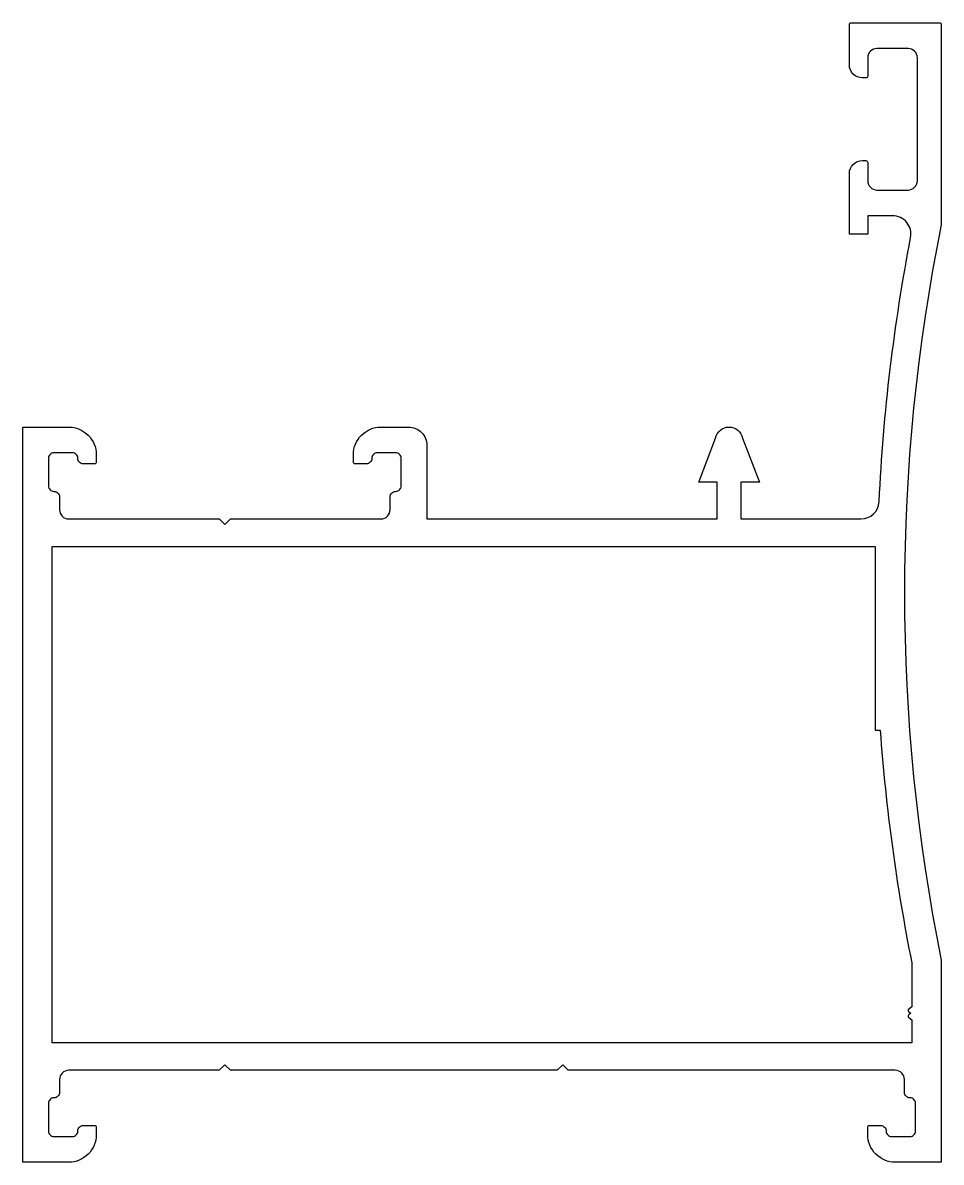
# Model space of a CAD drawing. Extents: x 868.4 to 918.4, y -43.3 to 18.7.
import ezdxf

# ---------------------------------------------------------------- set-up
doc = ezdxf.new("R2010")
doc.units = 0
doc.header["$LTSCALE"] = 15
doc.layers.get('0').update_dxf_attribs({"linetype": 'CONTINUOUS'})

msp = doc.modelspace()

# ---------------------------------------------------------------- linework, layer by layer
at = {"color": 0, "ltscale": 5}
for points in [[(879.142, -38.331), (870.942, -38.331, 0.414214), (870.442, -38.831), (870.442, -39.531, -0.414214), (870.142, -39.831, 0.414214), (869.842, -40.131), (869.842, -41.631, 0.414214), (870.142, -41.931), (871.142, -41.931, 0.414214), (871.442, -41.631, -0.414214), (871.742, -41.331), (872.342, -41.331, -0.414214), (872.442, -41.431), (872.442, -41.831, -0.414214), (870.942, -43.331), (868.442, -43.331), (868.442, -3.331), (870.942, -3.331, -0.414214), (872.442, -4.831), (872.442, -5.231, -0.414214), (872.342, -5.331), (871.742, -5.331, -0.414214), (871.442, -5.031, 0.414214), (871.142, -4.731), (870.142, -4.731, 0.414214), (869.842, -5.031), (869.842, -6.531, 0.414214), (870.142, -6.831, -0.414214), (870.442, -7.131), (870.442, -7.831, 0.414214), (870.942, -8.331), (879.142, -8.331), (879.442, -8.631), (879.742, -8.331), (887.942, -8.331, 0.414214), (888.442, -7.831), (888.442, -7.131, -0.414214), (888.742, -6.831, 0.414214), (889.042, -6.531), (889.042, -5.031, 0.414214), (888.742, -4.731), (887.742, -4.731, 0.414214), (887.442, -5.031, -0.414214), (887.142, -5.331), (886.542, -5.331, -0.414214), (886.442, -5.231), (886.442, -4.831, -0.414214), (887.942, -3.331), (889.442, -3.331, -0.414214), (890.442, -4.331), (890.442, -8.331), (906.242, -8.331), (906.242, -6.331), (905.242, -6.331), (906.158, -3.929, -0.813412), (907.627, -3.929), (908.542, -6.331), (907.542, -6.331), (907.542, -8.331), (914.063, -8.331, 0.400128), (915.062, -7.38, -0.035317), (916.778, 6.98, 0.470883), (915.796, 8.169), (914.442, 8.169), (914.442, 7.169), (913.442, 7.169), (913.442, 10.469, -0.414214), (914.142, 11.169), (914.342, 11.169, -0.414214), (914.442, 11.069), (914.442, 10.069, 0.414214), (914.942, 9.569), (916.642, 9.569, 0.414214), (917.142, 10.069), (917.142, 16.769, 0.414214), (916.642, 17.269), (914.942, 17.269, 0.414214), (914.442, 16.769), (914.442, 15.769, -0.414214), (914.342, 15.669), (914.142, 15.669, -0.414214), (913.442, 16.369), (913.442, 18.569, -0.414214), (913.542, 18.669), (918.342, 18.669, -0.414214), (918.442, 18.569), (918.442, 7.669, 0.1), (918.442, -32.331), (918.442, -43.331), (915.942, -43.331, -0.414214), (914.442, -41.831), (914.442, -41.431, -0.414214), (914.542, -41.331), (915.142, -41.331, -0.414214), (915.442, -41.631, 0.414214), (915.742, -41.931), (916.742, -41.931, 0.414214), (917.042, -41.631), (917.042, -40.131, 0.414214), (916.742, -39.831, -0.414214), (916.442, -39.531), (916.442, -38.831, 0.414214), (915.942, -38.331), (898.142, -38.331), (897.842, -38.031), (897.542, -38.331), (879.742, -38.331), (879.442, -38.031)], [(916.689, -35.162), (916.792, -35.227), (916.689, -35.293, 0.524993), (916.682, -35.457), (916.842, -35.577), (916.842, -36.831), (870.042, -36.831), (870.042, -9.831), (914.842, -9.831), (914.842, -19.831), (915.117, -19.831, 0.031162), (916.842, -32.491), (916.842, -34.877), (916.682, -34.997, 0.524993)]]:
    msp.add_lwpolyline(points, format="xyb", close=True, dxfattribs=at)

doc.saveas('drawing.dxf')
